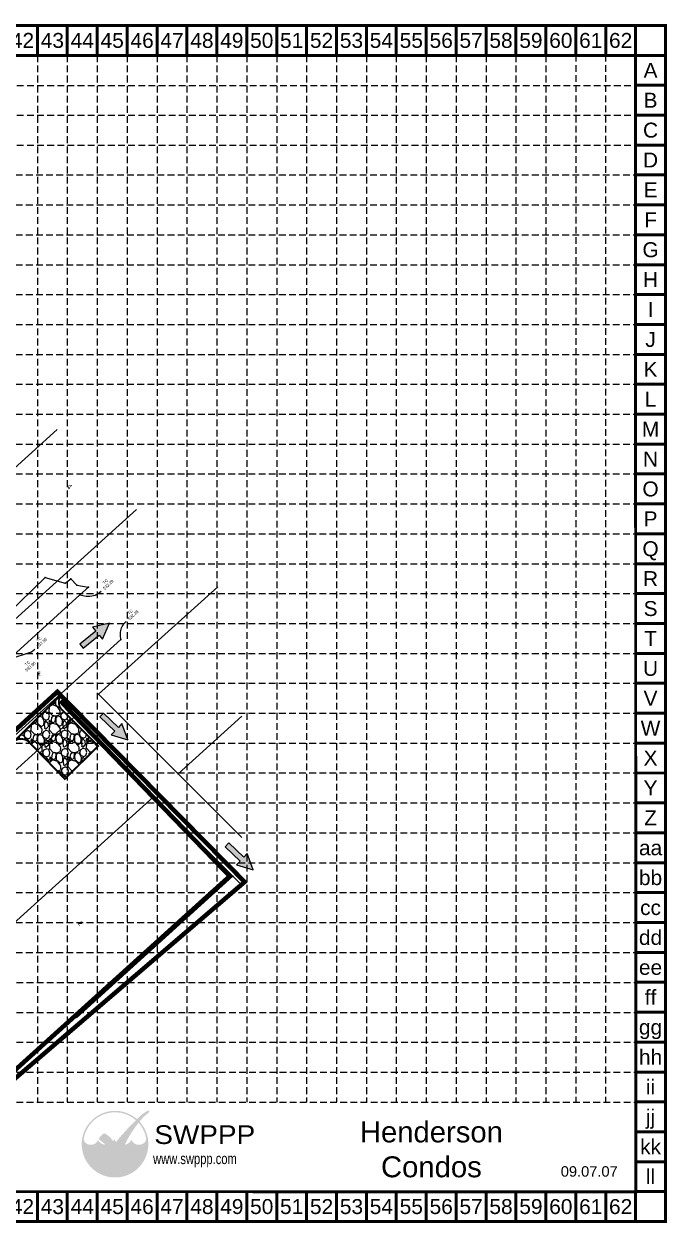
# Model space of a CAD drawing. Header units: inches. Extents: x 4833 to 5685, y 5436 to 5969.
# Drawn here: x 5399 to 5685, y 5436 to 5969 of the extents above; entities that cross this region are included whole.
import ezdxf
from ezdxf.enums import TextEntityAlignment as Align

# ---------------------------------------------------------------- set-up
doc = ezdxf.new("R2010")
doc.units = ezdxf.units.IN
doc.header["$LTSCALE"] = 20
doc.header["$MEASUREMENT"] = 0
for name, pattern in [('DASH', [1, 0.5, -0.5]), ('HIDDEN', [0.375, 0.25, -0.125]), ('LEADER_LINE', [2, 1, 1])]:
    doc.linetypes.add(name, pattern=pattern)
for name, color, linetype in [('1 ARROWS', 7, 'Continuous'), ('1 LIMITS OF DISTURBANCE', 1, 'DASH'), ('20051228_SURVEY', 14, 'Continuous'), ('BASE', 7, 'Continuous'), ('GRID', 254, 'HIDDEN'), ('LEGEND', 7, 'Continuous'), ('LOGO', 7, 'Continuous'), ('MH_FL', 12, 'Continuous'), ('MOVE', 12, 'Continuous'), ('PROPOSED_GRADING', 14, 'Continuous'), ('SILT FENCE', 200, 'Continuous')]:
    doc.layers.add(name, color=color, linetype=linetype)
doc.styles.add('LOGO1', font='ROCKEB.TTF', dxfattribs={"height": 25})
doc.styles.get("Standard").update_dxf_attribs({"font": 'ARIAL.TTF'})

# ---------------------------------------------------------------- blocks, each defined once
blk = doc.blocks.new('arrow')
blk.add_lwpolyline([(-67, -25.4), (-59.3, -25.4), (-59.6, -56.1), (-51.9, -56.2), (-51.6, -25.5), (-44, -25.5), (-55.3, -2.4), (-67, -25.4)], close=True)
at = {"color": 254}
for points in [[(-44, -25.5), (-67, -25.4), (-55.3, -2.4), (-67, -25.4)], [(-59.6, -56.1), (-51.9, -56.2), (-59.3, -25.4), (-51.6, -25.5)]]:
    blk.add_solid(points, dxfattribs=at)
blk = doc.blocks.new('new logo')
at = {"layer": 'LOGO'}
h = blk.add_hatch(color=170, dxfattribs=at)
h.paths.add_polyline_path([(67.4, 44.1), (66.8, 44.7), (66.3, 45.2), (66, 45.8), (65.5, 46.4), (65.1, 47.2), (64.7, 47.9), (64.4, 48.5), (64.2, 49), (63.9, 49.6), (63.7, 50.1), (63.3, 51), (62.9, 52), (62.6, 52.8), (62.4, 53.3), (62.2, 53.7), (62.1, 54.2), (61.9, 54.7), (61.7, 55.2), (61.5, 55.7), (61.3, 56.3), (61, 56.8), (60.8, 57.4), (60.5, 57.9), (60.2, 58.5), (60, 59.1), (59.7, 59.6), (59.3, 60.2), (59, 60.8), (58.7, 61.3), (58.3, 61.9), (58, 62.4), (57.6, 62.9), (57.3, 63.4), (56.9, 63.9), (56.6, 64.3), (56.3, 64.7), (55.9, 65.1), (55.6, 65.5), (55.2, 65.9), (54.9, 66.2), (54, 66.2), (52.9, 66.3), (52, 66.5), (51.5, 66.6), (50.9, 66.8), (50.3, 67), (49.4, 67.4), (48.3, 67.9), (47.3, 68.6), (46.5, 69.3), (45.7, 70), (45, 70.8), (44.4, 71.5), (44, 72.2), (43.6, 72.7), (43.4, 72.9), (43.2, 73.2), (43.1, 73.4), (43, 73.5), (42.8, 73.7), (42.7, 73.7), (42.7, 73.8), (42.6, 73.8), (42.5, 73.7), (42.5, 73.6), (42.4, 73.5), (42.4, 73.4), (42.3, 73.2), (42.2, 72.8), (42, 72.1), (41.7, 71.5), (41.4, 70.9), (41, 70.3), (40.5, 69.8), (40, 69.2), (39.4, 68.7), (38.8, 68.2), (38.1, 67.7), (37.3, 67.3), (36.5, 66.9), (35.7, 66.6), (34.9, 66.3), (34, 66.1), (33, 66), (31.9, 65.9), (30.8, 65.9), (29.6, 65.9), (28.6, 66), (27.6, 66.1), (26.7, 66.4), (25.8, 66.7), (25, 67.1), (24.1, 67.6), (23.2, 68.2), (22.4, 68.9), (21.8, 69.5), (21.4, 69.9), (21, 70.4), (20.6, 70.9), (20.2, 71.5), (19.9, 72.1), (19.5, 72.9), (19.2, 73.8), (18.9, 74.8, -0.595729), (106.3, 106.8), (107, 107.5), (107.5, 108), (108.1, 108.6, 37.93689), (112.3, 104.5), (112.1, 104.2), (111.6, 103.7), (111.1, 103.1), (110.6, 102.5, -0.146449), (123.6, 75), (123.3, 74.5), (123.1, 74), (122.9, 73.5), (122.8, 73.1), (122.5, 72.4), (122.2, 71.7), (121.9, 71.1), (121.5, 70.5), (121.1, 70), (120.7, 69.5), (120.2, 69), (119.6, 68.6), (119, 68.1), (118.4, 67.7), (117.8, 67.4), (117.1, 67), (116.5, 66.7), (115.8, 66.5), (115, 66.3), (114.3, 66.1), (113.5, 66), (112.7, 65.9), (111.9, 65.8), (111.1, 65.8), (110.3, 65.8), (109.4, 65.9), (108.6, 66), (107.7, 66.2), (106.8, 66.4), (105.9, 66.7), (105.1, 67.1), (104.3, 67.5), (103.5, 68), (102.8, 68.6), (102.1, 69.3), (101.4, 70), (100.8, 70.7), (100.2, 71.4), (99.8, 72), (99.5, 72.5), (99.4, 72.8), (99.3, 73), (99.1, 73.2), (99, 73.4), (98.9, 73.5), (98.8, 73.6), (98.7, 73.6), (98.6, 73.6), (98.5, 73.5), (98.4, 73.4), (98.4, 73.3), (98.3, 73.2), (98.2, 73), (98.1, 72.8), (97.8, 72.4), (97.4, 71.8), (96.9, 71.1), (96.4, 70.5), (95.9, 70.1), (95.4, 69.6), (94.8, 69.1), (94.2, 68.6), (93.5, 68.2), (92.8, 67.7), (91.9, 67.3), (91, 66.9), (90.1, 66.6), (89.4, 66.4), (88.6, 66.2), (87.8, 66.1), (87.6, 65.6), (87.4, 65.1), (87.1, 64.4), (86.9, 63.8), (86.6, 63), (86.3, 62.2), (85.9, 61.3), (85.6, 60.4), (85.3, 59.5), (84.9, 58.6), (84.6, 57.7), (84.2, 56.7), (83.9, 55.8), (83.5, 54.9), (83.2, 54), (82.9, 53.2), (82.6, 52.4), (82.3, 51.6), (82.1, 51), (81.9, 50.3), (81.6, 49.8), (81.3, 48.9), (80.9, 48.1), (80.5, 47.3), (80.1, 46.6), (79.6, 45.9), (79.1, 45.4), (78.6, 44.8), (78.1, 44.3), (77.6, 43.9), (77, 43.5), (76.5, 43.1), (75.9, 42.8), (75.3, 42.6), (74.6, 42.3), (73.7, 42.1), (73, 41.9), (72.2, 41.9), (71.6, 42), (70.9, 42.2), (70.1, 42.5), (69.4, 42.8), (68.7, 43.1), (68, 43.5)])
h.paths.add_polyline_path([(71.8, 72), (70.7, 73.9), (70.1, 75.2), (69.7, 74.3), (68.7, 72.6), (67.9, 71.7), (67.9, 71.5), (68.1, 71.2), (68.3, 71), (68.4, 70.8), (68.5, 70.6), (68.7, 70.4), (68.8, 70.2), (68.9, 70.1), (69, 70), (69.1, 69.8), (69.3, 69.7), (69.4, 69.7), (69.5, 69.6), (69.6, 69.5), (69.7, 69.5), (69.8, 69.4), (69.9, 69.4), (70.1, 69.3), (70.2, 69.3), (70.3, 69.2), (70.4, 69.2), (70.5, 69.2), (70.6, 69.2), (70.8, 69.2), (70.9, 69.2), (71, 69.2), (71.1, 69.2), (71.2, 69.2), (71.3, 69.2), (71.4, 69.2), (71.5, 69.2), (71.6, 69.2), (71.7, 69.3), (71.8, 69.3), (71.9, 69.3), (72, 69.4), (72.1, 69.5), (72.2, 69.5), (72.3, 69.6), (72.5, 69.6), (72.6, 69.7), (72.7, 69.8), (72.8, 69.9), (72.9, 70), (73, 70.1), (73.1, 70.2), (73.2, 70.3), (73.3, 70.4), (72.5, 71.1)], flags=17)
blk.add_hatch(color=240, dxfattribs=at).paths.add_polyline_path([(117.7, 117.3), (118.9, 118.2), (119.8, 118.9), (120.6, 119.5), (121.3, 119.9), (121.9, 120.3), (122.4, 120.6), (122.8, 120.9), (123.1, 121.1), (123.4, 121.3), (123.7, 121.4), (124, 121.6), (124.2, 121.7), (124.4, 121.8), (124.6, 121.9), (124.8, 121.9), (125, 122), (125.2, 122.1), (125.4, 122.2), (125.6, 122.2), (125.8, 122.3), (125.9, 122.4), (126.1, 122.4), (126.3, 122.5), (126.4, 122.5), (126.6, 122.6), (126.7, 122.6), (126.8, 122.7), (126.9, 122.7), (127.1, 122.7), (127.2, 122.8), (127.3, 122.8), (127.4, 122.8), (127.5, 122.8), (127.6, 122.8), (127.7, 122.8), (127.8, 122.8), (127.9, 122.8), (128, 122.8), (128.1, 122.8), (128.1, 122.8), (128.2, 122.8), (128.3, 122.8), (128.4, 122.8), (128.4, 122.7), (128.5, 122.7), (128.5, 122.7), (128.6, 122.7), (128.6, 122.6), (128.7, 122.6), (128.7, 122.6), (128.7, 122.5), (128.7, 122.5), (128.8, 122.4), (128.8, 122.4), (128.8, 122.3), (128.8, 122.3), (128.8, 122.2), (128.8, 122.1), (128.8, 122.1), (128.8, 122), (128.8, 121.9), (128.8, 121.8), (128.8, 121.8), (128.8, 121.7), (128.8, 121.6), (128.7, 121.5), (128.7, 121.4), (128.7, 121.3), (128.6, 121.3), (128.6, 121.2), (128.5, 121.1), (128.4, 121), (128.4, 120.8), (128.3, 120.7), (128.2, 120.6), (128.1, 120.4), (128, 120.3), (127.8, 120.1), (127.7, 120), (127.6, 119.8), (127.4, 119.6), (127.3, 119.4), (127.1, 119.2), (126.8, 119), (126.6, 118.8), (126.3, 118.5), (125.9, 118.2), (125.5, 117.9), (125.1, 117.5), (124.6, 117), (124, 116.6), (123.5, 116.1), (122.9, 115.6), (122.3, 115.1), (121.7, 114.5), (121.1, 114), (120.6, 113.5), (120, 113), (119.5, 112.5), (119, 112), (118.5, 111.5), (118, 111), (117.5, 110.5), (117, 109.9), (116.5, 109.4), (116, 108.8), (115.5, 108.3), (115, 107.7), (114.5, 107.1), (114, 106.6), (113.5, 106), (113, 105.4), (112.5, 104.8), (112.1, 104.2), (111.6, 103.7), (111.1, 103.1), (110.6, 102.4), (110.1, 101.8), (109.6, 101.1), (109, 100.4), (108.5, 99.7), (107.9, 98.9), (107.3, 98.1), (106.7, 97.3), (106, 96.4), (105.4, 95.6), (104.8, 94.7), (104.2, 93.9), (103.6, 93.1), (103.1, 92.3), (102.5, 91.5), (102, 90.6), (101.4, 89.8), (100.9, 89), (100.3, 88.2), (99.8, 87.3), (99.2, 86.5), (98.6, 85.6), (98.1, 84.7), (97.5, 83.8), (96.9, 82.9), (96.4, 82), (95.9, 81.1), (95.4, 80.3), (94.9, 79.5), (94.5, 78.7), (94, 78), (93.6, 77.2), (93.2, 76.5), (92.8, 75.8), (92.4, 75), (92, 74.3), (91.6, 73.5), (91.2, 72.8), (90.8, 72), (90.4, 71.3), (90, 70.6), (89.6, 69.9), (89.3, 69.3), (89, 68.7), (88.8, 68.2), (88.5, 67.7), (88.3, 67.3), (88.1, 66.9), (88, 66.5), (87.8, 66.1), (87.6, 65.6), (87.4, 65.1), (87.1, 64.4), (86.9, 63.8), (86.6, 63), (86.3, 62.2), (85.9, 61.3), (85.6, 60.4), (85.3, 59.5), (84.9, 58.6), (84.6, 57.7), (84.2, 56.7), (83.9, 55.8), (83.5, 54.9), (83.2, 54), (82.9, 53.2), (82.6, 52.4), (82.3, 51.6), (82.1, 51), (81.9, 50.3), (81.6, 49.8), (81.4, 49.2), (81.2, 48.7), (81, 48.3), (80.8, 47.9), (80.6, 47.5), (80.4, 47.1), (80.2, 46.7), (80, 46.4), (79.7, 46.1), (79.5, 45.8), (79.2, 45.5), (79, 45.2), (78.7, 44.9), (78.5, 44.7), (78.2, 44.4), (78, 44.2), (77.7, 44), (77.4, 43.8), (77.2, 43.6), (76.9, 43.4), (76.6, 43.2), (76.3, 43), (76, 42.9), (75.7, 42.7), (75.5, 42.6), (75.2, 42.5), (74.9, 42.4), (74.6, 42.3), (74.3, 42.2), (74, 42.1), (73.8, 42.1), (73.5, 42), (73.2, 42), (73, 41.9), (72.7, 41.9), (72.5, 41.9), (72.2, 41.9), (72, 42), (71.8, 42), (71.5, 42.1), (71.3, 42.1), (71.1, 42.2), (70.8, 42.2), (70.6, 42.3), (70.4, 42.4), (70.1, 42.5), (69.9, 42.6), (69.6, 42.7), (69.4, 42.8), (69.2, 42.9), (68.9, 43), (68.7, 43.1), (68.5, 43.2), (68.2, 43.4), (68, 43.6), (67.8, 43.7), (67.6, 43.9), (67.4, 44.1), (67.2, 44.3), (67, 44.5), (66.8, 44.7), (66.6, 44.9), (66.5, 45.1), (66.3, 45.4), (66.1, 45.6), (65.9, 45.9), (65.7, 46.2), (65.4, 46.6), (65.2, 47), (65, 47.4), (64.7, 47.9), (64.4, 48.5), (64.2, 49), (63.9, 49.6), (63.7, 50.1), (63.4, 50.7), (63.2, 51.3), (63, 51.8), (62.8, 52.3), (62.6, 52.8), (62.4, 53.3), (62.2, 53.7), (62.1, 54.2), (61.9, 54.7), (61.7, 55.2), (61.5, 55.7), (61.3, 56.3), (61, 56.8), (60.8, 57.4), (60.5, 57.9), (60.2, 58.5), (60, 59.1), (59.7, 59.6), (59.3, 60.2), (59, 60.8), (58.7, 61.3), (58.3, 61.9), (58, 62.4), (57.6, 62.9), (57.3, 63.4), (56.9, 63.9), (56.6, 64.3), (56.3, 64.7), (55.9, 65.1), (55.6, 65.5), (55.2, 65.9), (54.9, 66.3), (54.5, 66.6), (54.1, 67), (53.7, 67.4), (53.3, 67.8), (52.8, 68.1), (52.4, 68.5), (51.9, 68.9), (51.4, 69.3), (50.9, 69.7), (50.5, 70), (50, 70.4), (49.5, 70.8), (49.1, 71.1), (48.7, 71.5), (48.2, 71.8), (47.8, 72.1), (47.5, 72.4), (47.1, 72.7), (46.8, 72.9), (46.6, 73.1), (46.3, 73.3), (46.1, 73.5), (45.9, 73.6), (45.7, 73.8), (45.6, 73.9), (45.5, 74), (45.3, 74.2), (45.2, 74.3), (45.1, 74.4), (45, 74.6), (45, 74.7), (44.9, 74.8), (44.8, 75), (44.8, 75.1), (44.8, 75.2), (44.7, 75.4), (44.7, 75.5), (44.7, 75.7), (44.7, 75.8), (44.7, 76), (44.7, 76.1), (44.7, 76.3), (44.8, 76.4), (44.8, 76.6), (44.9, 76.7), (44.9, 76.9), (45, 77.1), (45.1, 77.2), (45.2, 77.4), (45.3, 77.6), (45.4, 77.8), (45.6, 78), (45.7, 78.2), (45.9, 78.5), (46.1, 78.7), (46.3, 79), (46.6, 79.3), (46.8, 79.5), (47.1, 79.8), (47.3, 80.1), (47.6, 80.4), (47.9, 80.7), (48.2, 81), (48.5, 81.3), (48.8, 81.6), (49.2, 81.9), (49.5, 82.2), (49.8, 82.5), (50.1, 82.7), (50.4, 83), (50.7, 83.2), (51, 83.4), (51.2, 83.6), (51.5, 83.8), (51.7, 83.9), (51.9, 84.1), (52.1, 84.2), (52.2, 84.3), (52.4, 84.4), (52.5, 84.5), (52.7, 84.5), (52.8, 84.6), (53, 84.6), (53.1, 84.6), (53.2, 84.7), (53.3, 84.7), (53.5, 84.7), (53.6, 84.7), (53.7, 84.7), (53.8, 84.7), (54, 84.7), (54.1, 84.6), (54.2, 84.6), (54.3, 84.5), (54.5, 84.5), (54.6, 84.4), (54.7, 84.4), (54.9, 84.3), (55, 84.2), (55.2, 84.1), (55.3, 84.1), (55.5, 84), (55.7, 83.9), (55.9, 83.7), (56.1, 83.6), (56.4, 83.4), (56.7, 83.2), (57, 83), (57.3, 82.8), (57.7, 82.5), (58, 82.3), (58.4, 82), (58.8, 81.7), (59.2, 81.4), (59.6, 81.1), (60, 80.8), (60.4, 80.5), (60.8, 80.2), (61.2, 79.9), (61.5, 79.6), (61.9, 79.3), (62.3, 78.9), (62.6, 78.6), (63, 78.3), (63.3, 77.9), (63.7, 77.5), (64, 77.2), (64.3, 76.8), (64.6, 76.4), (64.9, 76), (65.2, 75.6), (65.5, 75.2), (65.8, 74.8), (66.1, 74.4), (66.4, 74), (66.7, 73.6), (66.9, 73.2), (67.2, 72.8), (67.4, 72.5), (67.6, 72.1), (67.8, 71.8), (67.9, 71.5), (68.1, 71.2), (68.3, 71), (68.4, 70.8), (68.5, 70.6), (68.7, 70.4), (68.8, 70.2), (68.9, 70.1), (69, 70), (69.1, 69.8), (69.3, 69.7), (69.4, 69.7), (69.5, 69.6), (69.6, 69.5), (69.7, 69.5), (69.8, 69.4), (69.9, 69.4), (70.1, 69.3), (70.2, 69.3), (70.3, 69.2), (70.4, 69.2), (70.5, 69.2), (70.6, 69.2), (70.8, 69.2), (70.9, 69.2), (71, 69.2), (71.1, 69.2), (71.2, 69.2), (71.3, 69.2), (71.4, 69.2), (71.5, 69.2), (71.6, 69.2), (71.7, 69.3), (71.8, 69.3), (71.9, 69.3), (72, 69.4), (72.1, 69.5), (72.2, 69.5), (72.3, 69.6), (72.5, 69.6), (72.6, 69.7), (72.7, 69.8), (72.8, 69.9), (72.9, 70), (73, 70.1), (73.1, 70.2), (73.2, 70.3), (73.3, 70.5), (73.5, 70.6), (73.6, 70.8), (73.7, 70.9), (73.9, 71.1), (74, 71.3), (74.2, 71.5), (74.3, 71.8), (74.5, 72), (74.7, 72.3), (74.9, 72.6), (75.1, 72.8), (75.3, 73.1), (75.6, 73.5), (75.8, 73.8), (76.1, 74.1), (76.4, 74.5), (76.7, 74.9), (77, 75.3), (77.3, 75.7), (77.7, 76.1), (78, 76.5), (78.4, 77), (78.8, 77.4), (79.2, 77.9), (79.6, 78.4), (80, 78.9), (80.5, 79.5), (81, 80), (81.5, 80.6), (82, 81.1), (82.5, 81.7), (83, 82.3), (83.6, 82.9), (84.1, 83.5), (84.7, 84.1), (85.2, 84.7), (85.7, 85.3), (86.2, 85.8), (86.7, 86.4), (87.2, 86.9), (87.7, 87.4), (88.1, 87.9), (88.6, 88.5), (89.1, 89), (89.5, 89.5), (90, 90.1), (90.5, 90.6), (91, 91.2), (91.5, 91.7), (92.1, 92.3), (92.6, 92.9), (93.2, 93.5), (93.8, 94.1), (94.4, 94.8), (95, 95.4), (95.6, 96), (96.3, 96.7), (96.9, 97.3), (97.6, 98), (98.2, 98.6), (98.8, 99.2), (99.4, 99.8), (100, 100.3), (100.5, 100.9), (101.1, 101.4), (101.6, 102), (102.1, 102.5), (102.7, 103.1), (103.2, 103.6), (103.7, 104.1), (104.2, 104.7), (104.8, 105.2), (105.3, 105.8), (105.9, 106.3), (106.4, 106.9), (107, 107.5), (107.5, 108), (108.1, 108.6), (108.7, 109.2), (109.3, 109.8), (109.9, 110.3), (110.4, 110.9), (111, 111.5), (111.6, 112), (112.2, 112.6), (112.8, 113.1), (113.4, 113.6), (114, 114.2), (114.6, 114.7), (115.3, 115.3), (116, 115.9), (116.8, 116.6)])
at = {"layer": 'LOGO', "style": 'LOGO1'}
for s, height, width, p in [('SWPPP', 31.32, 1.115, (137, 67)), ('www.swppp.com', 18.112, 0.77, (135, 33.4))]:
    blk.add_text(s, height=height, dxfattribs=dict(at, width=width)).set_placement(p)
blk = doc.blocks.new('A$C2C56690F')
at = {"layer": 'LEGEND'}
h = blk.add_hatch(dxfattribs=at)
h.set_pattern_fill('GRAVEL', color=4, scale=8.19434, angle=90.6738, style=0)
h.set_pattern_definition([(318.686638, (11627.42035, -4675.41504), (74.514923934, -64.682853864), [1.102434, -109.141139]), (275.643538, (11628.2484, -4676.14284), (-9.350129072, 98.228923257), [1.891811, -187.289226]), (223.184238, (11628.43444, -4678.0255), (89.167892231, 82.997718114), [1.33394, -132.0602496]), (357.947538, (11630.52047, -4681.19696), (-163.97184207, 6.266363163), [1.7227617, -170.553376]), (23.507538, (11632.24212, -4681.25866), (-97.843407901, -42.125375246), [1.689304, -167.2413466]), (87.947538, (11633.79123, -4680.58485), (-6.266363163, -163.97184207), [1.7227617, -170.553376]), (128.368038, (11633.85293, -4678.8632), (83.1904531934, -105.555428493), [2.278264, -225.547978]), (162.929138, (11632.4388, -4677.07695), (-180.93757063, 55.236387944), [2.150916, -212.940756]), (212.103438, (11630.38264, -4676.44554), (-105.74806369, -66.803050979), [1.728596, -171.1312]), (265.910238, (11628.91836, -4677.3642), (7.133646332, 90.227884957), [1.9734594, -96.699467]), (313.071238, (11628.7776, -4679.33263), (91.2878716044, -97.2652859317), [2.552111, -252.6591657]), (229.487938, (11630.507, -4673.0842), (-48.48803684, -57.93465211), [0.8710666, -86.2359584]), (262.143038, (11629.94114, -4673.7464), (15.134816565, 106.71178073), [1.657199, -164.0630734]), (315.67384, (11629.7146, -4675.388), (8.193776, 0.096369), [1.158852, -10.4296907]), (293.872438, (11628.7381, -4675.9732), (-16.86940238, 40.77612768), [0.6240646, -61.7821706]), (22.475238, (11628.9907, -4676.5439), (-24.48495403, -8.48287951), [0.882555, -43.245319]), (121.637638, (11629.8062, -4676.2065), (-16.67667393, 24.38856645), [1.433428, -46.347377]), (252.238938, (11629.0543, -4674.986), (8.00102266, 16.4839194), [1.0365103, -24.8762716]), (107.063338, (11629.04655, -4681.29625), (-25.544950018, 81.64864763), [1.452037, -143.752041]), (161.020038, (11628.6205, -4679.9081), (90.51700172, -31.714997328), [1.218179, -120.5994487]), (23.872438, (11627.4155, -4675.0054), (-40.77612768, -16.86940238), [1.248121, -61.1581143]), (74.284338, (11628.55688, -4674.50023), (-23.617571859, -82.226859546), [1.452037, -143.752041]), (70.117838, (11634.1267, -4681.2365), (-15.9056697, -41.16162029), [1.400249, -68.612227]), (25.448938, (11634.6029, -4679.9197), (-89.64969349, -42.028861872), [1.173249, -116.1518476]), (157.475238, (11635.6083, -4674.827), (-41.16160348, 15.90571357), [1.248121, -61.1581143]), (108.027838, (11634.45543, -4674.3489), (34.027844906, -106.133597774), [1.3736254, -135.988551]), (160.117838, (11635.6556, -4678.842), (41.16162029, -15.9056697), [0.7001244, -69.3123514]), (191.983738, (11635.6141, -4675.3187), (-32.67873174, -8.57922978), [0.4178294, -41.365267]), (256.637638, (11635.2054, -4675.4054), (7.90465093, 24.67769385), [1.689304, -32.096821]), (276.682838, (11634.815, -4677.049), (-9.157456809, 81.841364713), [1.5655287, -154.9871205]), (34.363938, (11630.5436, -4676.1978), (-16.29117448, -8.38652222), [1.181804, -28.3633075]), (83.831038, (11631.51916, -4675.53073), (14.749341634, 139.486883823), [2.0632857, -204.2649327]), (151.619238, (11631.7409, -4673.4794), (57.741893604, -32.10051221), [0.8436565, -83.522239]), (180.67384, (11630.999, -4673.078), (-8.0974047, -8.2901424), [0.4916604, -7.70268]), (210.930238, (11634.5711, -4677.21577), (56.97095997, 33.449634778), [1.1383905, -112.7010225]), (138.686638, (11633.5946, -4677.8009), (-74.514923934, 64.682853864), [2.2048675, -108.038705]), (90.67384, (11631.9385, -4676.345), (-8.2901424, 8.0974047), [2.1305285, -6.063812]), (55.978638, (11631.91343, -4674.2149), (-56.392797133, -82.612271572), [1.29564, -128.268253]), (344.728438, (11632.6383, -4673.141), (32.87146414, -7.80829709), [1.1931123, -58.462586]), (298.319838, (11633.78933, -4673.4553), (83.76880722, -154.717973627), [1.9425913, -192.3168554]), (266.099938, (11634.71088, -4675.1654), (-6.940935377, -106.615429208), [2.0551323, -203.4578804])])
edge = h.paths.add_edge_path()
edge.add_line((22.17, 38.52), (0.29, 16.94))
edge.add_arc((3.88, 13.29), 5.12, 44.6471, 134.6081, ccw=False)
edge.add_line((7.53, 16.89), (23.32, 0.58))
edge.add_line((23.32, 0.58), (38.18, 15.26))
edge.add_line((38.18, 15.26), (22.12, 31.28))
edge.add_arc((25.76, 34.87), 5.12, 134.6081, 224.6471, ccw=False)
at = {"layer": 'LEGEND', "color": 4, "const_width": 0.819}
blk.add_lwpolyline([(22.17, 38.52), (0.29, 16.94, -0.414014), (7.53, 16.89), (23.32, 0.58), (38.18, 15.26), (22.12, 31.28, -0.414413)], format="xyb", close=True, dxfattribs=at)

msp = doc.modelspace()

# ---------------------------------------------------------------- linework, layer by layer
at = {"layer": '1 LIMITS OF DISTURBANCE', "const_width": 2, "flags": 128}
msp.add_lwpolyline([(5309.39, 5553.07), (5305.55, 5563.9), (5309.12, 5576.23), (5413.96, 5672.06), (5497.25, 5587.49), (5378.11, 5485.45)], close=True, dxfattribs=at)
at = {"layer": '20051228_SURVEY', "color": 7, "linetype": 'Continuous'}
for p, q in [((5391.47, 5706.25), (5408.52, 5722.89)), ((5408.52, 5722.89), (5417.48, 5720.37)), ((5417.48, 5720.37), (5419.96, 5722.31)), ((5419.96, 5722.31), (5422.6, 5719.46)), ((5422.6, 5719.46), (5427.74, 5718.56)), ((5423.94, 5715.22), (5427.75, 5718.56)), ((5392.52, 5686.64), (5423.94, 5715.22)), ((5313.46, 5578.68), (5442.21, 5695.39))]:
    msp.add_line(p, q, dxfattribs=at)
for p in [(5408.52, 5722.89), (5417.48, 5720.37), (5419.96, 5722.31), (5422.6, 5719.46), (5427.74, 5718.56), (5427.75, 5718.56), (5423.94, 5715.22), (5442.21, 5695.39)]:
    msp.add_point(p, dxfattribs=at)
at = {"layer": 'BASE', "color": 9}
msp.add_line((5671.1, 5955.14), (5671.1, 5449.74), dxfattribs=at)
at = {"layer": 'BASE', "const_width": 1.33}
for points in [[(4833.2, 5436.44), (5684.4, 5436.44), (5684.4, 5968.44), (4833.2, 5968.44)], [(4846.47, 5449.73), (5671.14, 5449.71), (5671.12, 5955.14), (4846.64, 5955.16)]]:
    msp.add_lwpolyline(points, close=True, dxfattribs=at)
for points in [[(5405.1, 5955.14), (5405.1, 5968.44)], [(5418.4, 5955.14), (5418.4, 5968.44)], [(5431.7, 5955.14), (5431.7, 5968.44)], [(5445, 5955.14), (5445, 5968.44)], [(5458.3, 5955.14), (5458.3, 5968.44)], [(5471.6, 5955.14), (5471.6, 5968.44)], [(5484.9, 5955.14), (5484.9, 5968.44)], [(5498.2, 5955.14), (5498.2, 5968.44)], [(5511.5, 5955.14), (5511.5, 5968.44)], [(5524.8, 5955.14), (5524.8, 5968.44)], [(5538.1, 5955.14), (5538.1, 5968.44)], [(5551.4, 5955.14), (5551.4, 5968.44)], [(5564.7, 5955.14), (5564.7, 5968.44)], [(5578, 5955.14), (5578, 5968.44)], [(5591.3, 5955.14), (5591.3, 5968.44)], [(5604.6, 5955.14), (5604.6, 5968.44)], [(5617.9, 5955.14), (5617.9, 5968.44)], [(5631.2, 5955.14), (5631.2, 5968.44)], [(5644.5, 5955.14), (5644.5, 5968.44)], [(5657.8, 5955.14), (5657.8, 5968.44)], [(5671.1, 5955.14), (5671.1, 5968.44)], [(5684.4, 5955.14), (5684.4, 5968.44)], [(5684.4, 5955.14), (5671.1, 5955.14)], [(5684.4, 5941.84), (5671.1, 5941.84)], [(5684.4, 5928.54), (5671.1, 5928.54)], [(5684.4, 5915.24), (5671.1, 5915.24)], [(5684.4, 5901.94), (5671.1, 5901.94)], [(5684.4, 5888.64), (5671.1, 5888.64)], [(5684.4, 5875.34), (5671.1, 5875.34)], [(5684.4, 5862.04), (5671.1, 5862.04)], [(5684.4, 5848.74), (5671.1, 5848.74)], [(5684.4, 5835.44), (5671.1, 5835.44)], [(5684.4, 5822.14), (5671.1, 5822.14)], [(5684.4, 5808.84), (5671.1, 5808.84)], [(5684.4, 5795.54), (5671.1, 5795.54)], [(5684.4, 5782.24), (5671.1, 5782.24)], [(5684.4, 5768.94), (5671.1, 5768.94)], [(5684.4, 5755.64), (5671.1, 5755.64)], [(5684.4, 5742.34), (5671.1, 5742.34)], [(5684.4, 5729.04), (5671.1, 5729.04)], [(5684.4, 5715.74), (5671.1, 5715.74)], [(5684.4, 5702.44), (5671.1, 5702.44)], [(5684.4, 5689.14), (5671.1, 5689.14)], [(5684.4, 5675.84), (5671.1, 5675.84)], [(5684.4, 5662.54), (5671.1, 5662.54)], [(5684.4, 5649.24), (5671.1, 5649.24)], [(5684.4, 5635.94), (5671.1, 5635.94)], [(5684.4, 5622.64), (5671.1, 5622.64)], [(5684.4, 5609.34), (5671.1, 5609.34)], [(5684.4, 5596.04), (5671.1, 5596.04)], [(5684.4, 5582.74), (5671.1, 5582.74)], [(5684.4, 5569.44), (5671.1, 5569.44)], [(5684.4, 5556.14), (5671.1, 5556.14)], [(5684.4, 5542.84), (5671.1, 5542.84)], [(5684.4, 5529.54), (5671.1, 5529.54)], [(5684.4, 5516.24), (5671.1, 5516.24)], [(5684.4, 5502.94), (5671.1, 5502.94)], [(5684.4, 5489.64), (5671.1, 5489.64)], [(5684.4, 5476.34), (5671.1, 5476.34)], [(5684.4, 5463.04), (5671.1, 5463.04)], [(5405.1, 5436.44), (5405.1, 5449.74)], [(5418.4, 5436.44), (5418.4, 5449.74)], [(5431.7, 5436.44), (5431.7, 5449.74)], [(5445, 5436.44), (5445, 5449.74)], [(5458.3, 5436.44), (5458.3, 5449.74)], [(5471.6, 5436.44), (5471.6, 5449.74)], [(5484.9, 5436.44), (5484.9, 5449.74)], [(5498.2, 5436.44), (5498.2, 5449.74)], [(5511.5, 5436.44), (5511.5, 5449.74)], [(5524.8, 5436.44), (5524.8, 5449.74)], [(5538.1, 5436.44), (5538.1, 5449.74)], [(5551.4, 5436.44), (5551.4, 5449.74)], [(5564.7, 5436.44), (5564.7, 5449.74)], [(5578, 5436.44), (5578, 5449.74)], [(5591.3, 5436.44), (5591.3, 5449.74)], [(5604.6, 5436.44), (5604.6, 5449.74)], [(5617.9, 5436.44), (5617.9, 5449.74)], [(5631.2, 5436.44), (5631.2, 5449.74)], [(5644.5, 5436.44), (5644.5, 5449.74)], [(5657.8, 5436.44), (5657.8, 5449.74)], [(5684.4, 5449.74), (5671.1, 5449.74)], [(5671.1, 5436.44), (5671.1, 5449.74)]]:
    msp.add_lwpolyline(points, dxfattribs=at)
at = {"layer": 'GRID', "color": 252, "linetype": 'HIDDEN', "lineweight": 0, "ltscale": 0.6}
for p, q in [((5405.1, 5955.14), (5405.1, 5489.58)), ((5418.4, 5955.14), (5418.4, 5489.58)), ((5431.7, 5955.14), (5431.7, 5489.58)), ((5445, 5955.14), (5445, 5489.58)), ((5458.3, 5955.14), (5458.3, 5489.58)), ((5471.6, 5955.14), (5471.6, 5489.58)), ((5484.9, 5955.14), (5484.9, 5489.58)), ((5498.2, 5955.14), (5498.2, 5489.58)), ((5511.5, 5955.14), (5511.5, 5489.58)), ((5524.8, 5955.14), (5524.8, 5489.58)), ((5538.1, 5955.14), (5538.1, 5489.58)), ((5551.4, 5955.14), (5551.4, 5489.58)), ((5564.7, 5955.14), (5564.7, 5489.58)), ((5578, 5955.14), (5578, 5489.58)), ((5591.3, 5955.14), (5591.3, 5489.58)), ((5604.6, 5955.14), (5604.6, 5489.58)), ((5617.9, 5955.14), (5617.9, 5489.58)), ((5631.2, 5955.14), (5631.2, 5489.58)), ((5644.48, 5955.35), (5644.48, 5489.58)), ((5657.78, 5955.35), (5657.78, 5489.58)), ((4846.99, 5941.79), (5671.59, 5941.79)), ((4846.99, 5928.49), (5671.59, 5928.49)), ((4846.99, 5915.19), (5671.59, 5915.19)), ((4846.5, 5901.94), (5671.1, 5901.94)), ((4846.5, 5888.64), (5671.1, 5888.64)), ((4846.5, 5875.34), (5671.1, 5875.34)), ((4846.5, 5862.04), (5671.1, 5862.04)), ((4846.5, 5848.74), (5671.1, 5848.74)), ((4846.5, 5835.44), (5671.1, 5835.44)), ((4846.5, 5822.14), (5671.1, 5822.14)), ((4846.5, 5808.84), (5671.1, 5808.84)), ((4846.5, 5795.54), (5671.1, 5795.54)), ((4846.5, 5782.24), (5671.1, 5782.24)), ((4846.5, 5768.94), (5671.1, 5768.94)), ((4846.5, 5755.64), (5671.1, 5755.64)), ((4846.5, 5742.34), (5671.1, 5742.34)), ((4846.5, 5729.04), (5671.1, 5729.04)), ((4846.5, 5715.74), (5671.1, 5715.74)), ((4846.5, 5702.44), (5671.1, 5702.44)), ((4846.5, 5689.14), (5671.1, 5689.14)), ((4846.5, 5675.84), (5671.1, 5675.84)), ((4846.5, 5662.54), (5671.1, 5662.54)), ((4846.5, 5649.24), (5671.1, 5649.24)), ((4846.5, 5635.94), (5671.1, 5635.94)), ((4846.5, 5622.64), (5671.1, 5622.64)), ((4846.5, 5609.34), (5671.1, 5609.34)), ((4846.5, 5596.04), (5671.1, 5596.04)), ((4846.5, 5582.74), (5671.1, 5582.74)), ((4846.5, 5569.44), (5671.1, 5569.44)), ((4846.5, 5556.14), (5671.1, 5556.14)), ((4846.8, 5542.78), (5671.4, 5542.78)), ((4846.8, 5529.48), (5671.4, 5529.48)), ((4846.8, 5516.18), (5671.4, 5516.18)), ((4846.8, 5502.88), (5671.4, 5502.88)), ((4846.8, 5489.58), (5671.4, 5489.58))]:
    msp.add_line(p, q, dxfattribs=at)
at = {"layer": 'MH_FL', "color": 7, "linetype": 'Continuous'}
msp.add_point((5405.72, 5680.01), dxfattribs=at)
at = {"layer": 'MOVE', "color": 7, "linetype": 'Continuous'}
for points in [[(5358.07, 5738.12), (5413.96, 5788.67)], [(5393.42, 5702.77), (5449.14, 5753.16)], [(5432.31, 5670.95), (5485.31, 5718.7)]]:
    msp.add_lwpolyline(points, dxfattribs=at)
at = {"layer": 'MOVE', "color": 7, "linetype": 'Continuous', "flags": 128}
for points in [[(5496.03, 5607.23), (5432.31, 5670.95)], [(5313.8, 5563.44), (5421.35, 5660.69)], [(5421.35, 5660.69), (5456.71, 5625.34)], [(5467.67, 5635.59), (5496.03, 5661.15)], [(5349.16, 5528.08), (5456.71, 5625.34)], [(5456.71, 5625.34), (5492.06, 5589.98)], [(5422.51, 5527.09), (5492.06, 5589.98)], [(5492.06, 5589.98), (5496.03, 5586.01)]]:
    msp.add_lwpolyline(points, dxfattribs=at)
at = {"layer": 'MOVE', "color": 7, "linetype": 'Continuous'}
for p in [(5432.31, 5670.95), (5421.35, 5660.69), (5467.67, 5635.59), (5456.71, 5625.34), (5492.06, 5589.98)]:
    msp.add_point(p, dxfattribs=at)
at = {"layer": 'PROPOSED_GRADING', "color": 7, "linetype": 'LEADER_LINE', "flags": 128}
for points in [[(5423.94, 5715.22), (5426, 5714.8), (5426.84, 5714.66), (5427.66, 5714.6), (5428.47, 5714.61), (5429.25, 5714.7), (5430.01, 5714.87), (5430.75, 5715.11), (5431.47, 5715.43), (5432.17, 5715.83), (5432.85, 5716.3), (5433.5, 5716.85), (5433.5, 5716.85)], [(5442.21, 5695.39), (5442.08, 5697.11), (5442.05, 5697.84), (5442.09, 5698.54), (5442.18, 5699.22), (5442.34, 5699.87), (5442.55, 5700.5), (5442.83, 5701.11), (5443.17, 5701.69), (5443.57, 5702.25), (5444.03, 5702.79), (5444.55, 5703.3), (5444.55, 5703.3)], [(5392.52, 5686.64), (5402.51, 5689.76), (5403.96, 5691.07)]]:
    msp.add_lwpolyline(points, dxfattribs=at)
at = {"layer": 'SILT FENCE', "const_width": 2, "flags": 128}
msp.add_lwpolyline([(5415.33, 5668.08), (5420.36, 5662.63), (5490.6, 5590.04), (5378.18, 5488.44), (5311.81, 5553.89, -0.376396), (5314.36, 5578.19), (5393.9, 5650.05)], format="xyb", dxfattribs=at)

# ---------------------------------------------------------------- block references
at = {"layer": '1 ARROWS', "zscale": 0.3}
for p, xscale, yscale, rotation in [((5448.36, 5690.36), 0.3000000000012275, 0.2999999999993754, 310.0817614710645), ((5434.46, 5638.05), 0.3000000000009367, 0.3000000000001819, 226.7182786901899), ((5490.21, 5580.26), 0.3000000000009367, 0.3000000000001819, 226.7182786901899)]:
    msp.add_blockref('arrow', p, dxfattribs=dict(at, xscale=xscale, yscale=yscale, rotation=rotation))
at = {"layer": 'GRID', "ltscale": 500, "xscale": 0.2660000000005311, "yscale": 0.2660000000005311, "zscale": 0.2660000000009645}
msp.add_blockref('new logo', (5420.64, 5453.09), dxfattribs=at)
at = {"layer": 'PROPOSED_GRADING'}
msp.add_blockref('A$C2C56690F', (5393.97, 5632.69), dxfattribs=at)

# ---------------------------------------------------------------- texts
at = {"insert": (5580.29, 5480.95), "char_height": 9.31, "width": 39.0401, "attachment_point": 2}
msp.add_mtext('Henderson Condos', dxfattribs=at)
at = {"layer": 'BASE'}
for s, p in [('42', (5398.45, 5961.79)), ('43', (5411.75, 5961.79)), ('44', (5425.05, 5961.79)), ('45', (5438.35, 5961.79)), ('46', (5451.65, 5961.79)), ('47', (5464.95, 5961.79)), ('48', (5478.25, 5961.79)), ('49', (5491.55, 5961.79)), ('50', (5504.85, 5961.79)), ('51', (5518.15, 5961.79)), ('52', (5531.45, 5961.79)), ('53', (5544.75, 5961.79)), ('54', (5558.05, 5961.79)), ('55', (5571.35, 5961.79)), ('56', (5584.65, 5961.79)), ('57', (5597.95, 5961.79)), ('58', (5611.25, 5961.79)), ('59', (5624.55, 5961.79)), ('60', (5637.85, 5961.79)), ('61', (5651.15, 5961.79)), ('62', (5664.45, 5961.79)), ('A', (5677.75, 5948.49)), ('B', (5677.75, 5935.19)), ('C', (5677.75, 5921.89)), ('D', (5677.75, 5908.59)), ('E', (5677.75, 5895.29)), ('F', (5677.75, 5881.99)), ('G', (5677.75, 5868.69)), ('H', (5677.75, 5855.39)), ('I', (5677.75, 5842.09)), ('J', (5677.75, 5828.79)), ('K', (5677.75, 5815.49)), ('L', (5677.75, 5802.19)), ('M', (5677.75, 5788.89)), ('N', (5677.75, 5775.59)), ('O', (5677.75, 5762.29)), ('P', (5677.75, 5748.99)), ('Q', (5677.75, 5735.69)), ('R', (5677.75, 5722.39)), ('S', (5677.75, 5709.09)), ('T', (5677.75, 5695.79)), ('U', (5677.75, 5682.49)), ('V', (5677.75, 5669.19)), ('W', (5677.75, 5655.89)), ('X', (5677.75, 5642.59)), ('Y', (5677.75, 5629.29)), ('Z', (5677.75, 5615.99)), ('aa', (5677.75, 5602.69)), ('bb', (5677.75, 5589.39)), ('cc', (5677.75, 5576.09)), ('dd', (5677.75, 5562.79)), ('ee', (5677.75, 5549.49)), ('ff', (5677.75, 5536.19)), ('gg', (5677.75, 5522.89)), ('hh', (5677.75, 5509.59)), ('ii', (5677.75, 5496.29)), ('jj', (5677.75, 5482.99)), ('kk', (5677.75, 5469.69)), ('ll', (5677.75, 5456.39)), ('42', (5398.45, 5443.09)), ('43', (5411.75, 5443.09)), ('44', (5425.05, 5443.09)), ('45', (5438.35, 5443.09)), ('46', (5451.65, 5443.09)), ('47', (5464.95, 5443.09)), ('48', (5478.25, 5443.09)), ('49', (5491.55, 5443.09)), ('50', (5504.85, 5443.09)), ('51', (5518.15, 5443.09)), ('52', (5531.45, 5443.09)), ('53', (5544.75, 5443.09)), ('54', (5558.05, 5443.09)), ('55', (5571.35, 5443.09)), ('56', (5584.65, 5443.09)), ('57', (5597.95, 5443.09)), ('58', (5611.25, 5443.09)), ('59', (5624.55, 5443.09)), ('60', (5637.85, 5443.09)), ('61', (5651.15, 5443.09)), ('62', (5664.45, 5443.09))]:
    msp.add_text(s, height=6.65, dxfattribs=at).set_placement(p, align=Align.MIDDLE_CENTER)
msp.add_text('09.07.07', height=4.655, dxfattribs=at).set_placement((5650.49, 5456.39), align=Align.CENTER)
at = {"layer": 'MH_FL', "color": 7, "linetype": 'Continuous'}
msp.add_text('E', height=2, dxfattribs=at).set_placement((5405.72, 5680.01), align=Align.MIDDLE_CENTER)
at = {"layer": 'MOVE', "color": 7, "linetype": 'Continuous'}
for s, height, p in [('4', 2.4, (5418.45, 5762.46)), ('2', 2, (5423.52, 5568.38))]:
    msp.add_text(s, height=height, rotation=315, dxfattribs=at).set_placement(p, align=Align.CENTER)
at = {"layer": 'PROPOSED_GRADING', "color": 35, "linetype": 'Continuous'}
for s, p in [('TC', (5434.88, 5721.6)), ('532.29', (5436.18, 5720.15)), ('TC', (5445.92, 5708.05)), ('532.28', (5447.23, 5706.6)), ('TC', (5405.33, 5695.82)), ('532.55', (5406.64, 5694.37)), ('TC', (5400.25, 5685.18)), ('533.96', (5401.56, 5683.74))]:
    msp.add_text(s, height=1.3, rotation=42.1492, dxfattribs=at).set_placement(p, align=Align.TOP_CENTER)

doc.saveas('drawing.dxf')
